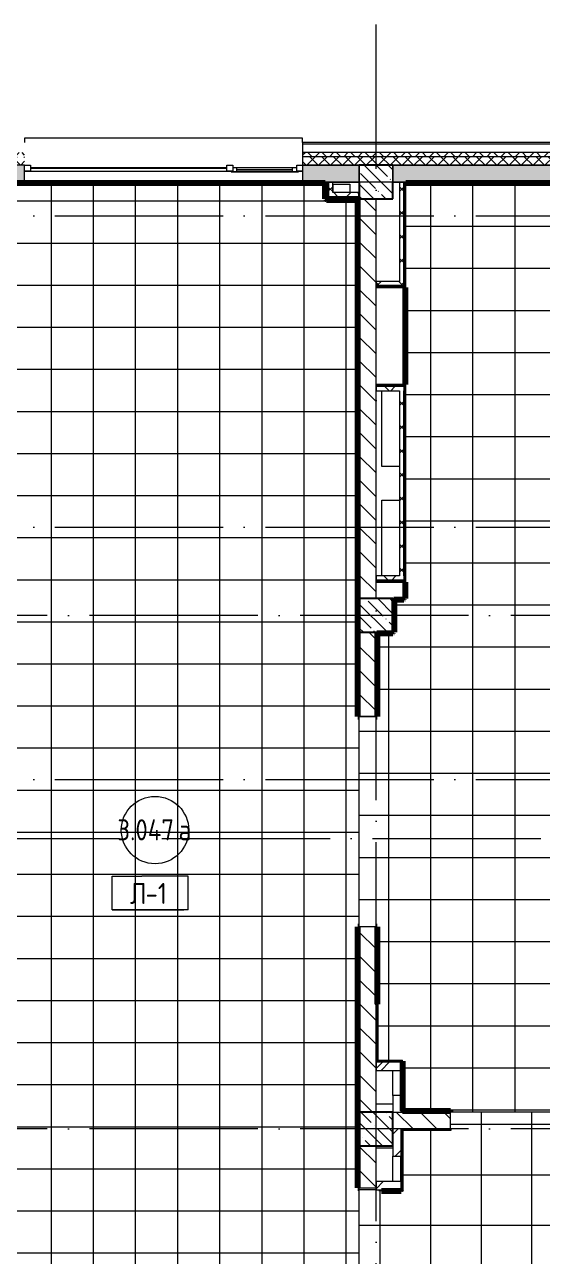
# Model space of a CAD drawing. Header units: millimetres. Extents: x 97 to 215964, y -4577 to 60645.
# Drawn here: x 199877 to 206022, y 46010 to 60645 of the extents above; entities that cross this region are included whole.
import ezdxf

# ---------------------------------------------------------------- set-up
doc = ezdxf.new("R2010")
doc.units = ezdxf.units.MM
doc.linetypes.add('ADSK_Линия сетки', pattern=[2500, 2000, -250, 0, -250])
for name, color, linetype, lineweight in [('A-AREA-____-IDEN', 2, 'Continuous', 20), ('A-FLOR-____-IDEN', 11, 'Continuous', 20), ('A-FLOR-____-OTLN', 192, 'Continuous', 9), ('A-FLOR-____-PATT', 8, 'Continuous', 9), ('A-GENM-____-MCUT', 13, 'Continuous', 9), ('A-GENM-____-OTLN', 13, 'Continuous', 9), ('A-GLAZ-____-MCUT', 151, 'Continuous', 9), ('A-GLAZ-____-OTLN', 151, 'Continuous', 9), ('A-WALL-____-MCUT', 113, 'Continuous', 9), ('A-WALL-____-PATT', 111, 'Continuous', 9), ('A-WALL-FNSH-MCUT', 113, 'Continuous', 9), ('I-WALL-____-OTLN', 2, 'Continuous', 9), ('S-COLS-____-MCUT', 52, 'Continuous', 9), ('S-COLS-____-OTLN', 52, 'Continuous', 9), ('S-GRID-____-OTLN', 1, 'Continuous', 9)]:
    doc.layers.add(name, color=color, linetype=linetype, lineweight=lineweight)
doc.styles.add('GOST Common', font='GOST_Common.ttf', dxfattribs={"width": 0.9, "height": 250})
pattern_1 = [(135, (0, 0), (-141.42136, -141.42136), [])]
pattern_2 = [(45, (0, 0), (-141.42136, 141.42136), []), (135, (0, 0), (-141.42136, -141.42136), [])]
pattern_3 = [(45, (0, 0), (-224.5064, 224.5064), []), (45, (79.38, 0), (0, 449.0128), []), (45, (-79.38, 0), (0, 449.0128), [])]

# ---------------------------------------------------------------- blocks, each defined once
blk = doc.blocks.new('BSC_Колонна _Прямоугольная - 400x400-V80-О_АИ_ПП_8_400_Целиком')
at = {"layer": 'S-COLS-____-OTLN', "lineweight": 5}
h = blk.add_hatch(dxfattribs=at)
h.set_pattern_fill('FP_90', color=256, style=0, pattern_type=2)
h.set_pattern_definition([(135, (-145249.98, -53625), (-142.56192, -142.56192), []), (135, (-145107.42, -53625), (-142.56192, -142.56192), [252.016, -50.403, 3.353, -47.05])])
h.paths.add_polyline_path([(-200, -200), (200, -200), (200, 200), (-200, 200)])
at = {"layer": 'S-COLS-____-MCUT', "color": 130, "lineweight": 25}
for p, q in [((200, 200), (-200, 200)), ((-200, 200), (-200, -200)), ((200, -200), (200, 200)), ((-200, -200), (200, -200))]:
    blk.add_line(p, q, dxfattribs=at)
blk = doc.blocks.new('BSC_Колонна _Прямоугольная - 400x400-V82-О_АИ_ПП_8_400_Целиком')
at = {"layer": 'S-COLS-____-OTLN', "lineweight": 5}
h = blk.add_hatch(dxfattribs=at)
h.set_pattern_fill('FP_92', color=256, style=0, pattern_type=2)
h.set_pattern_definition([(135, (-145249.98, -47525), (-142.56192, -142.56192), []), (135, (-145107.42, -47525), (-142.56192, -142.56192), [252.016, -50.403, 3.353, -47.05])])
h.paths.add_polyline_path([(-200, -200), (200, -200), (200, 200), (-200, 200)])
at = {"layer": 'S-COLS-____-MCUT', "color": 130, "lineweight": 25}
for p, q in [((200, 200), (-200, 200)), ((-200, 200), (-200, -200)), ((200, -200), (200, 200)), ((-200, -200), (200, -200))]:
    blk.add_line(p, q, dxfattribs=at)
blk = doc.blocks.new('Окно_СКБ_2Ст1 - Окно_СКБ_2Ст 3300_ОК2-29018964-О_АИ_ПП_8_400_Целиком')
at = {"layer": 'A-GLAZ-____-MCUT', "color": 90}
for p, q in [((-1650, -195), (-1650, -125)), ((-1650, -125), (-1580, -125)), ((-1580, -125), (-1580, -195)), ((750, -195), (750, -125)), ((750, -125), (820, -125)), ((820, -125), (820, -195)), ((1580, -195), (1580, -125)), ((1580, -125), (1650, -125)), ((1650, -125), (1650, -195)), ((-1580, -195), (-1650, -195)), ((820, -195), (750, -195)), ((820, -195), (800, -195)), ((800, -195), (800, -205)), ((800, -205), (1600, -205)), ((1600, -205), (800, -205)), ((1580, -155), (820, -155)), ((820, -155), (820, -195)), ((870, -205), (870, -155)), ((1530, -205), (1530, -155)), ((1580, -195), (1580, -155)), ((1650, -195), (1580, -195)), ((1600, -195), (1580, -195)), ((1600, -205), (1600, -195))]:
    blk.add_line(p, q, dxfattribs=at)
at = {"layer": 'A-GLAZ-____-MCUT', "color": 10, "lineweight": 5}
for p, q in [((750, -155), (-1580, -155)), ((750, -165), (-1580, -165)), ((870, -175), (1530, -175)), ((1530, -185), (870, -185))]:
    blk.add_line(p, q, dxfattribs=at)
at = {"layer": 'A-GLAZ-____-OTLN', "color": 10, "lineweight": 5}
for p, q in [((-1650, -195), (800, -195)), ((1600, -195), (1650, -195))]:
    blk.add_line(p, q, dxfattribs=at)
blk = doc.blocks.new('WNW_Отлив1 - Отлив_металлический 2-28598290-О_АИ_ПП_8_400_Целиком')
at = {"layer": 'A-GLAZ-____-OTLN', "color": 10, "lineweight": 5}
for p, q in [((1650, 320), (-1650, 320)), ((-1650, 320), (-1650, 270)), ((1650, 270), (1650, 320))]:
    blk.add_line(p, q, dxfattribs=at)
blk = doc.blocks.new('ASML_АР_Отделка Люка - ВО Отделка люков_Грунтовка 0_Шпатлевка 0_Окраска 0_0-42467640-О_АИ_ПП_8_400_Целиком')
at = {"layer": 'A-GENM-____-MCUT', "color": 130, "lineweight": 25}
for p, q in [((150, 3), (-150, 3)), ((-150, 3), (-150, 0)), ((150, 0), (150, 3)), ((-150, 0), (150, 0))]:
    blk.add_line(p, q, dxfattribs=at)
blk = doc.blocks.new('0083_СОШ675_АР_R22_rvt-1-О_АИ_ПП_8_400_Целиком')
at = {"layer": 'A-WALL-____-PATT', "lineweight": 5}
h = blk.add_hatch(dxfattribs=at)
h.set_pattern_fill('FP_9', color=10, style=0, pattern_type=2)
h.set_pattern_definition([(135, (0, 0), (-84.85281, -84.85281), []), (225, (0, 0), (84.85281, -84.85281), [])])
h.paths.add_polyline_path([(153050, 59075), (153100, 59075), (153100, 59125), (144379, 59125), (144379, 59075), (152924, 59075)])
h.paths.add_polyline_path([(141079, 59075), (141079, 59125), (136400, 59125), (136400, 59075), (140347, 59075)])
h = blk.add_hatch(dxfattribs=at)
h.set_pattern_fill('FP_16', color=10, style=0, pattern_type=2)
h.set_pattern_definition([(45, (0, 0), (-70.71068, 70.71068), []), (135, (0, 0), (-70.71068, -70.71068), [])])
h.paths.add_polyline_path([(153050, 58975), (153050, 59075), (144379, 59075), (144379, 58975), (152950, 58975)])
h.paths.add_polyline_path([(140450, 58975), (141079, 58975), (141079, 59075), (136500, 59075), (136500, 58975), (140347, 58975)])
h = blk.add_hatch(dxfattribs=at)
h.set_pattern_fill('FP_69', color=10, style=0, pattern_type=2)
h.set_pattern_definition([(50, (0, 0), (364.36793, -31.8783), [38.1, -419.1]), (355, (0, 0), (-70.48585, 382.1133), [30.48, -335.28]), (100.451, (30.36, -2.66), (293.885, 350.2334), [32.38, -356.18]), (46.184, (0, 101.6), (542.1585, -84.0858), [57.15, -628.65]), (96.636, (45.2, 94.6), (474.8049, 494.8554), [48.57, -534.27]), (351.184, (0, 101.6), (474.8102, 494.85), [45.72, -502.92]), (21, (50.8, 76.2), (303.22847, -204.53046), [38.1, -419.1]), (326, (50.8, 76.2), (123.6039, 368.37604), [30.48, -335.28]), (71.451, (76.07, 59.16), (426.8341, 163.8427), [32.38, -356.18]), (37.5, (0, 0), (6.17665, 169.11015), [16.764, -314.452, 16.764, -323.596, -336.55]), (37.5, (0, 0), (6.17665, 169.11015), [-671.576, 16.764, -319.786]), (7.5, (0, 0), (133.63888, 200.3615), [16.764, -177.292, 16.764, -306.832, -128.27]), (7.5, (0, 0), (133.63888, 200.3615), [-517.652, 16.764, -111.506]), (327.5, (-113.28, 0), (271.18182, -11.45836), [16.764, -110.236, 16.764, -379.476, -525.78]), (327.5, (-113.28, 0), (271.18182, -11.45836), [-523.24, 16.764, -509.016]), (317.5, (-164.08, 0), (296.2585, 50.85285), [16.764, -148.336, 16.764, -246.38, -373.38]), (317.5, (-164.08, 0), (296.2585, 50.85285), [-428.244, 16.764, -356.616])])
h.paths.add_polyline_path([(152550, 58775), (152550, 58975), (145450, 58975), (145450, 58775), (150409, 58775)])
h.paths.add_polyline_path([(145050, 58775), (145050, 58975), (144379, 58975), (144379, 58775)])
h.paths.add_polyline_path([(140450, 58775), (141079, 58775), (141079, 58975), (140450, 58975)])
h = blk.add_hatch(dxfattribs=at)
h.set_pattern_fill('FP_17', color=252, style=0, pattern_type=2)
h.set_pattern_definition(pattern_2)
h.paths.add_polyline_path([(144737, 58600), (144737, 58775), (144687, 58775), (144687, 58600)])
h = blk.add_hatch(dxfattribs=at)
h.set_pattern_fill('FP_17', color=252, style=0, pattern_type=2)
h.set_pattern_definition(pattern_2)
h.paths.add_polyline_path([(145580, 57545), (145580, 58775), (145530, 58775), (145530, 57545)])
h = blk.add_hatch(dxfattribs=at)
h.set_pattern_fill('FP_17', color=252, style=0, pattern_type=2)
h.set_pattern_definition(pattern_2)
h.paths.add_polyline_path([(144737, 58600), (145047, 58600), (145047, 58650), (144737, 58650)])
h = blk.add_hatch(dxfattribs=at)
h.set_pattern_fill('FP_10', color=10, style=0, pattern_type=2)
h.set_pattern_definition(pattern_1)
h.paths.add_polyline_path([(145050, 53825), (145250, 53825), (145250, 58575), (145050, 58575), (145050, 54839)])
h = blk.add_hatch(dxfattribs=at)
h.set_pattern_fill('FP_17', color=252, style=0, pattern_type=2)
h.set_pattern_definition(pattern_2)
h.paths.add_polyline_path([(145250, 57545), (145530, 57545), (145530, 57595), (145250, 57595)])
h = blk.add_hatch(dxfattribs=at)
h.set_pattern_fill('FP_17', color=252, style=0, pattern_type=2)
h.set_pattern_definition(pattern_2)
h.paths.add_polyline_path([(145530, 56295), (145580, 56295), (145580, 56345), (145250, 56345), (145250, 56295), (145378, 56295)])
h = blk.add_hatch(dxfattribs=at)
h.set_pattern_fill('FP_17', color=252, style=0, pattern_type=2)
h.set_pattern_definition(pattern_2)
h.paths.add_polyline_path([(145580, 54095), (145580, 56295), (145530, 56295), (145530, 54095)])
h = blk.add_hatch(dxfattribs=at)
h.set_pattern_fill('FP_17', color=252, style=0, pattern_type=2)
h.set_pattern_definition(pattern_2)
h.paths.add_polyline_path([(145250, 54045), (145580, 54045), (145580, 54095), (145250, 54095)])
h = blk.add_hatch(dxfattribs=at)
h.set_pattern_fill('FP_10', color=10, style=0, pattern_type=2)
h.set_pattern_definition(pattern_1)
h.paths.add_polyline_path([(145250, 45400), (145250, 45575), (145050, 45575), (145050, 45400)])
h.paths.add_polyline_path([(145250, 46825), (145250, 47325), (145050, 47325), (145050, 46825)])
h.paths.add_polyline_path([(145050, 47725), (145250, 47725), (145250, 49000), (145245, 49000), (145245, 49010), (145250, 49010), (145250, 49925), (145050, 49925), (145050, 48976)])
h.paths.add_polyline_path([(145050, 52425), (145250, 52425), (145250, 53425), (145050, 53425), (145050, 52885)])
h = blk.add_hatch(dxfattribs=at)
h.set_pattern_fill('FP_11', color=10, style=0, pattern_type=2)
h.set_pattern_definition(pattern_3)
h.paths.add_polyline_path([(145550, 48220), (145550, 48315), (145545, 48315), (145545, 48320), (145250, 48320), (145250, 48220), (145547, 48220)])
h = blk.add_hatch(dxfattribs=at)
h.set_pattern_fill('FP_11', color=10, style=0, pattern_type=2)
h.set_pattern_definition(pattern_3)
h.paths.add_polyline_path([(145547, 47725), (145550, 47725), (145550, 47920), (145450, 47920), (145450, 47725)])
h = blk.add_hatch(dxfattribs=at)
h.set_pattern_fill('FP_10', color=10, style=0, pattern_type=2)
h.set_pattern_definition(pattern_1)
h.paths.add_polyline_path([(152550, 47525), (152550, 47725), (147385, 47725), (147385, 47525), (152296, 47525)])
h.paths.add_polyline_path([(145550, 47525), (146135, 47525), (146135, 47725), (145450, 47725), (145450, 47525)])
h = blk.add_hatch(dxfattribs=at)
h.set_pattern_fill('FP_11', color=10, style=0, pattern_type=2)
h.set_pattern_definition(pattern_3)
h.paths.add_polyline_path([(145550, 47200), (145550, 47525), (145450, 47525), (145450, 47200), (145547, 47200)])
h = blk.add_hatch(dxfattribs=at)
h.set_pattern_fill('FP_11', color=10, style=0, pattern_type=2)
h.set_pattern_definition(pattern_3)
h.paths.add_polyline_path([(145378, 46800), (145550, 46800), (145550, 46900), (145250, 46900), (145250, 46800)])
at = {"layer": 'S-COLS-____-OTLN', "lineweight": 5}
h = blk.add_hatch(dxfattribs=at)
h.set_pattern_fill('FP_8', color=256, style=0, pattern_type=2)
h.set_pattern_definition([(135, (0, 0), (-142.5612, -142.5612), []), (135, (142.56, 0), (-142.5612, -142.5612), [252.016, -50.403, 3.353, -47.05])])
h.paths.add_polyline_path([(145050, 58575), (145450, 58575), (145450, 58975), (145050, 58975), (145050, 58747)])
at = {"layer": 'A-FLOR-____-OTLN', "color": 90}
for p, q in [((144740, 58650), (144740, 58750)), ((144740, 58750), (144940, 58750)), ((144940, 58750), (144940, 58650)), ((145320, 55395), (145320, 56295)), ((145530, 55395), (145320, 55395)), ((145320, 54095), (145320, 54995)), ((145320, 54995), (145530, 54995)), ((145250, 47820), (145250, 48220)), ((145450, 47820), (145250, 47820)), ((145250, 46900), (145250, 47300)), ((145250, 47300), (145450, 47300))]:
    blk.add_line(p, q, dxfattribs=at)
at = {"layer": 'A-WALL-____-MCUT', "color": 90}
for p, q in [((144379, 59225), (144379, 59125)), ((144379, 59075), (144379, 58975)), ((145050, 58975), (145450, 58975))]:
    blk.add_line(p, q, dxfattribs=at)
at = {"layer": 'A-WALL-____-MCUT', "color": 10, "lineweight": 5}
for p, q in [((153200, 59225), (144379, 59225)), ((145050, 58775), (145050, 58975)), ((145450, 58975), (145450, 58775)), ((144675, 58775), (144675, 58588)), ((145593, 57532), (145593, 58775)), ((144687, 58588), (144675, 58588)), ((144737, 58588), (144687, 58588)), ((145047, 58588), (144737, 58588)), ((145530, 57532), (145250, 57532)), ((145580, 57532), (145530, 57532)), ((145593, 57532), (145580, 57532)), ((145593, 56358), (145250, 56358)), ((145593, 56358), (145593, 56345)), ((145593, 56345), (145593, 56295)), ((145593, 54095), (145593, 56295)), ((145593, 54033), (145250, 54033)), ((145593, 54095), (145593, 54045)), ((145593, 54045), (145593, 54033)), ((145450, 47725), (145550, 47725)), ((145550, 47525), (145450, 47525))]:
    blk.add_line(p, q, dxfattribs=at)
at = {"layer": 'A-WALL-____-MCUT', "color": 50, "lineweight": 13}
for p, q in [((144379, 59125), (144379, 59075)), ((153100, 59125), (144379, 59125)), ((153050, 59075), (144379, 59075)), ((141079, 58975), (140450, 58975)), ((141079, 58775), (141079, 58975)), ((144379, 58975), (145050, 58975)), ((144379, 58975), (144379, 58775)), ((145050, 58975), (144379, 58975)), ((145450, 58975), (152550, 58975)), ((152550, 58975), (145450, 58975)), ((144379, 58775), (145050, 58775)), ((144737, 58775), (144687, 58775)), ((144687, 58775), (144687, 58600)), ((144737, 58650), (144737, 58775)), ((145450, 58775), (152550, 58775)), ((145530, 58775), (145530, 57595)), ((145580, 58775), (145530, 58775)), ((145580, 57545), (145580, 58775)), ((144737, 58600), (144687, 58600)), ((145047, 58650), (144737, 58650)), ((145047, 58600), (144737, 58600)), ((145047, 58600), (145047, 58650)), ((145050, 58575), (145050, 53825)), ((145250, 58575), (145050, 58575)), ((145250, 53825), (145250, 58575)), ((145530, 57595), (145250, 57595)), ((145250, 57595), (145250, 57545)), ((145530, 57545), (145250, 57545)), ((145580, 57545), (145530, 57545)), ((145250, 56345), (145250, 56295)), ((145580, 56345), (145250, 56345)), ((145580, 56345), (145580, 56295)), ((145250, 56295), (145530, 56295)), ((145530, 56295), (145530, 54095)), ((145580, 54095), (145580, 56295)), ((145530, 54095), (145250, 54095)), ((145250, 54095), (145250, 54045)), ((145580, 54045), (145250, 54045)), ((145580, 54095), (145580, 54045)), ((145050, 53425), (145050, 52425)), ((145250, 52425), (145250, 53425)), ((145050, 52425), (145250, 52425)), ((145250, 49925), (145050, 49925)), ((145050, 49925), (145050, 47725)), ((145250, 49010), (145250, 49925)), ((145250, 47725), (145250, 49000)), ((145545, 48320), (145250, 48320)), ((145250, 48320), (145250, 48220)), ((145550, 48220), (145550, 48315)), ((145250, 48220), (145547, 48220)), ((145450, 47920), (145450, 47725)), ((145547, 47920), (145450, 47920)), ((145550, 47725), (145550, 47920)), ((146135, 47725), (145550, 47725)), ((146135, 47525), (146135, 47725)), ((145550, 47525), (146135, 47525)), ((145550, 47200), (145550, 47525)), ((145050, 47325), (145050, 46825)), ((145250, 46825), (145250, 47325)), ((145450, 47325), (145450, 47200)), ((145450, 47200), (145547, 47200)), ((145547, 46900), (145250, 46900)), ((145250, 46900), (145250, 46800)), ((145550, 46800), (145550, 46900)), ((145050, 46825), (145250, 46825)), ((145250, 46800), (145550, 46800))]:
    blk.add_line(p, q, dxfattribs=at)
at = {"layer": 'A-WALL-FNSH-MCUT', "color": 90}
for p, q in [((153220, 59245), (144379, 59245)), ((144379, 59245), (144379, 59225)), ((144675, 58775), (144662, 58775)), ((144662, 58775), (144662, 58575)), ((144687, 58775), (144675, 58775)), ((145593, 58775), (145580, 58775)), ((145605, 58775), (145593, 58775)), ((145605, 57520), (145605, 58775)), ((144662, 58575), (144675, 58575)), ((144675, 58575), (144687, 58575)), ((144687, 58575), (144737, 58575)), ((144737, 58575), (145047, 58575)), ((145047, 58588), (145047, 58600)), ((145047, 58575), (145047, 58588)), ((145250, 57545), (145250, 57532)), ((145250, 57532), (145250, 57520)), ((145250, 57520), (145530, 57520)), ((145530, 57520), (145580, 57520)), ((145580, 57520), (145593, 57520)), ((145593, 57520), (145605, 57520)), ((145605, 56370), (145250, 56370)), ((145250, 56370), (145250, 56358)), ((145250, 56358), (145250, 56345)), ((145605, 56358), (145605, 56370)), ((145605, 56345), (145605, 56358)), ((145605, 56295), (145605, 56345)), ((145605, 54095), (145605, 56295)), ((145250, 54045), (145250, 54033)), ((145250, 54033), (145250, 54020)), ((145250, 54020), (145605, 54020)), ((145605, 54045), (145605, 54095)), ((145605, 54033), (145605, 54045)), ((145605, 54020), (145605, 54033))]:
    blk.add_line(p, q, dxfattribs=at)
at = {"layer": 'I-WALL-____-OTLN', "color": 90}
for p, q in [((144379, 58775), (141079, 58775)), ((145450, 47920), (145450, 48220)), ((145450, 46900), (145450, 47200))]:
    blk.add_line(p, q, dxfattribs=at)
at = {"layer": 'S-COLS-____-MCUT', "color": 130, "lineweight": 25}
for p, q in [((145450, 58975), (145050, 58975)), ((145050, 58775), (145050, 58575)), ((145450, 58575), (145450, 58775)), ((145050, 58575), (145450, 58575))]:
    blk.add_line(p, q, dxfattribs=at)
at = {"layer": 'S-COLS-____-OTLN', "color": 90}
for p, q in [((145050, 58975), (145050, 58775)), ((145450, 58775), (145450, 58975))]:
    blk.add_line(p, q, dxfattribs=at)
at = {"layer": 'A-GENM-____-OTLN', "color": 90, "lineweight": 9, "rotation": 270}
for p in [(145547, 48070), (145547, 47050)]:
    blk.add_blockref('ASML_АР_Отделка Люка - ВО Отделка люков_Грунтовка 0_Шпатлевка 0_Окраска 0_0-42467640-О_АИ_ПП_8_400_Целиком', p, dxfattribs=at)
at = {"layer": 'A-GLAZ-____-OTLN', "color": 90, "lineweight": 9}
for name, p in [('WNW_Отлив1 - Отлив_металлический 2-28598290-О_АИ_ПП_8_400_Целиком', (142729, 58975)), ('Окно_СКБ_2Ст1 - Окно_СКБ_2Ст 3300_ОК2-29018964-О_АИ_ПП_8_400_Целиком', (142729, 59100))]:
    blk.add_blockref(name, p, dxfattribs=at)
at = {"layer": 'S-COLS-____-OTLN', "color": 90, "lineweight": 9}
for name, p in [('BSC_Колонна _Прямоугольная - 400x400-V80-О_АИ_ПП_8_400_Целиком', (145250, 53625)), ('BSC_Колонна _Прямоугольная - 400x400-V82-О_АИ_ПП_8_400_Целиком', (145250, 47525))]:
    blk.add_blockref(name, p, dxfattribs=at)
blk = doc.blocks.new('BSC_Колонна _Прямоугольная - ПР-1_Профиль торцевой для плитки-3497357-О_АИ_ПП_8_400_Целиком')
at = {"layer": 'S-COLS-____-MCUT'}
for p, q in [((5, 5), (-5, 5)), ((-5, 5), (-5, -5)), ((5, -5), (5, 5)), ((-5, -5), (5, -5))]:
    blk.add_line(p, q, dxfattribs=at)
blk = doc.blocks.new('BSC_Колонна _Прямоугольная - ПР-1_Профиль торцевой для плитки-V147-О_АИ_ПП_8_400_Целиком')
at = {"layer": 'S-COLS-____-MCUT'}
for p, q in [((5, 5), (-5, 5)), ((-5, 5), (-5, 0)), ((5, -5), (5, 5)), ((0, -5), (5, -5))]:
    blk.add_line(p, q, dxfattribs=at)
blk = doc.blocks.new('BSC_Колонна _Прямоугольная - ПР-1_Профиль торцевой для плитки-V148-О_АИ_ПП_8_400_Целиком')
at = {"layer": 'S-COLS-____-MCUT'}
for p, q in [((0, 5), (-5, 5)), ((-5, 5), (-5, -5)), ((-5, -5), (5, -5)), ((5, -5), (5, 0))]:
    blk.add_line(p, q, dxfattribs=at)
blk = doc.blocks.new('ADSK_Марка_Перекрытие - Типоразмер_ADSK_Марка-158127-О_АИ_ПП_8_400_Целиком')
at = {"layer": 'A-FLOR-____-IDEN'}
for p, q in [((-4.5, 4), (-1, 4)), ((-4.5, 0), (-4.5, 4)), ((4.5, 4), (-1, 4)), ((4.5, 0), (4.5, 4)), ((4.5, 0), (-4.5, 0)), ((-4.5, 0), (4, 0))]:
    blk.add_line(p, q, dxfattribs=at)
blk = doc.blocks.new('ADSK_Марка_Помещение_ОдноЗначение - Номер-159740-О_АИ_ПП_8_400_Целиком')
at = {"layer": 'A-AREA-____-IDEN'}
blk.add_circle((0, 0), 4, dxfattribs=at)

msp = doc.modelspace()

# ---------------------------------------------------------------- hatches: boundary and pattern name
at = {"layer": 'A-FLOR-____-PATT'}
h = msp.add_hatch(dxfattribs=at)
h.set_pattern_fill('FP_202', color=256, style=0, pattern_type=2)
h.set_pattern_definition([(0, (199694, 52050), (0, 500), []), (90, (199694, 52050), (-500, 3e-14), [])])
h.paths.add_polyline_path([(203847.865903, 45324.968424), (203847.887824, 45325.081954), (203847.865903, 46824.999), (203832.865903, 46824.999), (203832.865903, 49925.060253), (203847.865903, 49925.060253), (203847.865903, 52425.060253), (203832.865903, 52425.060253), (203832.865903, 58560.000586), (203460.330306, 58560.000586), (203460.330306, 58565.000586), (203450.330306, 58565.000586), (203450.330306, 58575.000586), (203445.330306, 58575.918638), (203445.330306, 58760.000586), (199667.659852, 58760.000586), (199667.659852, 58575.000586), (199662.659852, 58575.000586), (199662.432467, 58565.000586), (199652.659852, 58565.000586), (199651.935994, 58560.000586), (199262.887824, 58560.000586), (199262.887824, 51885.000586), (199046.843981, 51885.000586), (199047.887824, 50245.000586), (199262.887824, 50245.000586), (199262.887824, 48485.500586), (199257.887824, 48484.769667), (199257.887238, 48475.501172), (199247.887824, 48475.501172), (199247.887824, 48470.501172), (197777.887824, 48470.501172), (197777.887824, 48485.500586), (197107.887824, 48485.500586), (197107.887824, 48470.501172), (196597.887824, 48470.501172), (196597.887824, 48485.500586), (195927.887824, 48485.500586), (195927.887824, 48470.501172), (195707.865903, 48470.501172), (195707.865903, 48092.5), (195702.865903, 48092.5), (195702.865903, 48082.5), (195692.865903, 48082.5), (195691.787201, 48077.5), (195512.887824, 48077.5), (195512.887824, 48054.999414), (195497.865903, 48054.939128), (195497.887824, 45854.999414), (195512.887824, 45854.999414), (195512.887824, 45344.96901), (195497.887824, 45344.96901), (195498.922724, 45339.96901), (199247.887824, 45339.96901), (199247.887824, 45334.96901), (199257.887824, 45334.96901), (199257.887824, 45324.96901), (203832.865903, 45324.96901), (203832.865903, 45574.999), (203847.865903, 45574.999), (203847.865903, 45325.097016)])
h.paths.add_polyline_path([(195497.887824, 48087.5), (195507.887824, 48087.5), (195507.887824, 48092.5), (195497.887824, 48092.5)])
h.paths.add_polyline_path([(195692.865903, 48475.501172), (195697.865903, 48475.501172), (195697.735362, 48485.500586), (195692.865903, 48485.500586)])
h.paths.add_polyline_path([(203847.865903, 53825), (203847.887824, 53825), (203847.865903, 58575), (203837.865903, 58575), (203837.865903, 58573.500586), (203847.865903, 58573.500586), (203847.865903, 54199.905224)])
h = msp.add_hatch(dxfattribs=at)
h.set_pattern_fill('FP_195', color=256, style=0, pattern_type=2)
h.set_pattern_definition([(0, (207697.96, 53250), (0, 500), []), (90, (207697.96, 53250), (-500, 3e-14), [])])
h.paths.add_polyline_path([(204932.818963, 47725), (206182.785269, 47725), (206182.785269, 47740.000586), (211532.887824, 47740.000586), (211532.887824, 49310.316132), (211347.865903, 49310.316132), (211347.844118, 49315.316132), (211337.865903, 49315.316132), (211337.865903, 49325.316132), (211332.865903, 49325.316132), (211332.865903, 49675.316132), (211337.865903, 49675.656829), (211337.865903, 49685.316132), (211347.865903, 49685.316132), (211347.865903, 49690.316132), (211532.887824, 49690.316132), (211532.887824, 53410.000586), (211340.865903, 53410.000586), (211340.865903, 53415.000586), (211330.865903, 53415.000586), (211330.865903, 53425), (211325.865903, 53425), (211325.865903, 54201.11992), (211330.865903, 54201.11992), (211330.865903, 54211.11992), (211340.865903, 54211.11992), (211340.865903, 54216.11992), (211532.887824, 54216.11992), (211532.887824, 58560.000586), (211347.865903, 58560.000586), (211347.865903, 58565.000586), (211337.865903, 58565.000586), (211337.865903, 58575.000586), (211332.865903, 58575.430415), (211332.865903, 58760.000586), (204402.887824, 58760.000586), (204402.887824, 57520), (204392.865903, 57520), (204392.865903, 56370), (204402.887824, 56370), (204402.887824, 54020), (204392.865903, 54020), (204392.865903, 53825.000586), (204387.865903, 53824.424856), (204387.865903, 53815.000586), (204377.865903, 53815.000586), (204377.865903, 53810.000586), (204262.865903, 53810.000586), (204262.865903, 53425), (204257.865903, 53425), (204257.865903, 53415.000586), (204247.865903, 53415.000586), (204247.865903, 53410.000586), (204062.887824, 53410.000586), (204062.887824, 52425.060253), (203848.053069, 52424.998706), (203848.053069, 49925.060253), (204062.887824, 49924.484907), (204062.887824, 49005), (204067.887824, 49005), (204067.887824, 48340), (204362.887824, 48340), (204362.887824, 47740.000586), (204932.785269, 47740.000586), (204932.807536, 47725)])
h.paths.add_polyline_path([(211347.85569, 53425.000586), (211347.865903, 53425.000586), (211347.865903, 53825), (211340.865903, 53825), (211340.865903, 53425.000586)])
h.paths.add_polyline_path([(204377.843981, 53825.000586), (204377.865903, 53825.001183), (204377.843981, 54020)])
h = msp.add_hatch(dxfattribs=at)
h.set_pattern_fill('FP_196', color=256, style=0, pattern_type=2)
h.set_pattern_definition([(90, (207697.96, 46380), (-600, 4e-14), []), (180, (207697.96, 46380), (-7e-14, -600), [])])
h.paths.add_polyline_path([(211347.843981, 45035), (211347.843981, 45035.474504), (211337.865903, 45035)])
h.paths.add_polyline_path([(204472.865903, 45049.999414), (206092.887824, 45049.999414), (206092.887824, 45454.999414), (206097.887824, 45455), (206097.887824, 45465), (206107.887824, 45465), (206108.430379, 45469.999414), (210672.887824, 45470.474504), (210672.887824, 45050.474504), (211332.865903, 45050.474504), (211332.865903, 45440.999414), (211337.865903, 45441.201312), (211337.865903, 45450.999414), (211347.865903, 45450.999414), (211347.865903, 45455.999414), (211532.887824, 45455.999414), (211532.887824, 47310), (211347.865903, 47310), (211347.843981, 47315), (211337.865903, 47315), (211337.865903, 47325), (211332.865903, 47325.579975), (211332.865903, 47510), (206182.785269, 47510), (206182.763347, 47725), (204932.785269, 47725), (204932.785269, 47520), (204937.785269, 47520), (204937.785269, 47510), (204932.785269, 47510), (204932.785269, 47505), (204367.887824, 47505), (204367.887824, 46790), (204362.887824, 46790), (204362.887824, 46785), (204352.887824, 46785), (204352.887824, 46790), (204347.887824, 46790), (204347.887824, 46785), (204112.887824, 46785), (204112.887824, 46800), (203848.053069, 46800), (203848.053069, 45574.999), (204062.887824, 45574.999), (204062.887824, 45415), (204457.887824, 45415), (204457.887824, 45410), (204467.887824, 45410), (204467.887824, 45400), (204472.865903, 45399.431212), (204472.865903, 45068.302741)])
at = {"layer": 'A-WALL-____-PATT'}
h = msp.add_hatch(color=7, dxfattribs=at)
h.paths.add_polyline_path([(203450.330306, 58765.000586), (203460.330306, 58765.000586), (203460.330306, 58775.000586), (203176.887238, 58775.000586), (203176.887238, 58765.000586)])
h.paths.add_polyline_path([(199876.887238, 58765.000586), (199876.887238, 58775.000586), (199652.659852, 58775.000586), (199652.659852, 58765.000586), (199662.659852, 58765.000586)])
for points in [[(203460.330306, 58575.000586), (203460.330306, 58765.000586), (203450.330306, 58765.000586), (203450.330306, 58575.000586)], [(204377.865903, 53815.000586), (204387.865903, 53815.000586), (204387.865903, 58775.000586), (204377.865903, 58775.000586), (204377.865903, 53825.000586)], [(211337.865903, 58765.000586), (211337.865903, 58775.000586), (204387.865903, 58775.000586), (204387.865903, 58765.000586), (209206.839678, 58765.000586)], [(203546.929379, 58565.000586), (203837.865903, 58565.000586), (203837.865903, 58575.000586), (203450.330306, 58575.000586), (203450.330306, 58565.000586)], [(204257.865903, 53815.000586), (204377.865903, 53815.000586), (204377.865903, 53825.000586), (204247.865903, 53825), (204247.865903, 53815.000586)], [(204257.865903, 53425.000586), (204257.865903, 53815.000586), (204247.865903, 53815.000586), (204247.865903, 53425.000586)], [(204057.887824, 53415.000586), (204257.865903, 53415.000586), (204257.865903, 53425.000586), (204057.887824, 53425)], [(204057.887824, 48320), (204342.887824, 48320), (204342.887824, 48325), (204347.887824, 48325), (204347.887824, 48330), (204057.887824, 48330)], [(204357.887824, 47735.000586), (204357.887824, 48330), (204347.887824, 48330), (204347.887824, 48325), (204352.887824, 48325), (204352.887824, 48315), (204347.887824, 48315), (204347.887824, 47735.000586)], [(204347.887824, 46790), (204352.887824, 46790), (204352.887824, 46795), (204357.887824, 46795), (204357.887824, 47515), (204347.887824, 47515), (204347.887824, 46800)], [(204112.887824, 46790), (204347.887824, 46790), (204347.887824, 46800), (204112.887824, 46800)]]:
    msp.add_hatch(color=7, dxfattribs=at).paths.add_polyline_path(points)
h = msp.add_hatch(color=7, dxfattribs=at)
h.paths.add_polyline_path([(203837.865903, 45324.96901), (203847.865903, 45324.96901), (203847.865903, 45574.999), (203837.865903, 45574.999)])
h.paths.add_polyline_path([(203847.865903, 46824.999), (203847.865903, 49925.060253), (203837.865903, 49925.060253), (203837.865903, 46824.999)])
h.paths.add_polyline_path([(203847.865903, 52425.060253), (203847.865903, 58573.500586), (203837.865903, 58573.500586), (203837.865903, 52425.060253)])
h = msp.add_hatch(color=7, dxfattribs=at)
h.paths.add_polyline_path([(204047.887824, 48320), (204057.887824, 48320), (204057.887824, 49925.060253), (204047.887824, 49925.060253), (204047.887824, 49010), (204052.888824, 49010), (204052.888824, 49000), (204047.887824, 49000), (204047.887824, 48330)])
h.paths.add_polyline_path([(204057.887824, 52425.060253), (204057.887824, 53425), (204047.88841, 53425), (204047.887824, 52425.060253)])
h = msp.add_hatch(color=7, dxfattribs=at)
h.paths.add_polyline_path([(204932.785269, 47725.000586), (204932.785269, 47735.000586), (204347.887824, 47735.000586), (204347.887824, 47725.000586), (204804.671054, 47725.000586)])
h.paths.add_polyline_path([(206691.319947, 47725.000586), (211537.887824, 47725.000586), (211537.887824, 47735.000586), (206182.785269, 47735.000586), (206182.785269, 47725.000586)])
h = msp.add_hatch(color=7, dxfattribs=at)
h.paths.add_polyline_path([(211337.865903, 47515), (211347.865903, 47515), (211347.865903, 47525), (206182.785269, 47525), (206182.785269, 47515), (211093.488571, 47515)])
h.paths.add_polyline_path([(204367.887824, 47515), (204927.785269, 47515), (204927.785269, 47520), (204932.785269, 47520), (204932.785269, 47525), (204347.887824, 47525), (204347.887824, 47515), (204357.887824, 47515)])

# ---------------------------------------------------------------- linework, layer by layer
at = {"layer": 'A-FLOR-____-OTLN'}
for p, q in [((203847.865903, 58575), (203845.365903, 58575)), ((203848.053069, 49925.060253), (203848.053069, 52425.060253)), ((204047.866903, 52424.998706), (203848.053069, 52424.998706)), ((206182.785269, 47725), (204932.785269, 47725)), ((203848.053069, 45574.854462), (203848.053069, 46824.999)), ((204047.887824, 46800), (203848.053069, 46800))]:
    msp.add_line(p, q, dxfattribs=at)
at = {"layer": 'A-WALL-____-MCUT', "color": 7}
for p, q in [((199876.887238, 58775.000586), (199652.659852, 58775.000586)), ((199662.659852, 58765.000586), (199876.887238, 58765.000586)), ((199876.887238, 58765.000586), (199876.887238, 58775.000586)), ((203460.330306, 58775.000586), (203176.887238, 58775.000586)), ((203176.887238, 58775.000586), (203176.887238, 58765.000586)), ((203176.887238, 58765.000586), (203450.330306, 58765.000586)), ((203450.330306, 58765.000586), (203450.330306, 58565.000586)), ((203460.330306, 58575.000586), (203460.330306, 58775.000586)), ((204377.865903, 58775.000586), (204377.865903, 53825.000586)), ((211347.865903, 58775.000586), (204377.865903, 58775.000586)), ((204387.865903, 53815.000586), (204387.865903, 58775.000586)), ((204387.865903, 58765.000586), (211337.865903, 58765.000586)), ((203450.330306, 58565.000586), (203837.865903, 58565.000586)), ((203837.865903, 58575.000586), (203460.330306, 58575.000586)), ((203837.865903, 58573.500586), (203837.865903, 58575.000586)), ((203847.865903, 58573.500586), (203837.865903, 58573.500586)), ((203837.865903, 58565.000586), (203837.865903, 52425.060253)), ((203847.865903, 53825), (203847.865903, 58573.500586)), ((204377.865903, 53825.000586), (204247.865903, 53825.000586)), ((204257.865903, 53815.000586), (204387.865903, 53815.000586)), ((204257.865903, 53415.000586), (204257.865903, 53815.000586)), ((203847.865903, 52425.060253), (203847.865903, 53425)), ((204047.887824, 53425), (204047.887824, 52425.060253)), ((204057.887824, 52425.060253), (204057.887824, 53415.000586)), ((204057.887824, 53415.000586), (204257.865903, 53415.000586)), ((203837.865903, 52425.060253), (203847.865903, 52425.060253)), ((204047.887824, 52425.060253), (204057.887824, 52425.060253)), ((203837.865903, 49925.060253), (203837.865903, 46824.999)), ((203847.865903, 49925.060253), (203837.865903, 49925.060253)), ((203847.865903, 47725), (203847.865903, 49925.060253)), ((204047.887824, 49925.060253), (204047.887824, 49010)), ((204057.887824, 49925.060253), (204047.887824, 49925.060253)), ((204057.887824, 49005), (204057.887824, 49925.060253)), ((204047.887824, 49000), (204047.887824, 48320)), ((204047.887824, 48320), (204342.887824, 48320)), ((204347.887824, 48315), (204347.887824, 48220)), ((204357.887824, 47735.000586), (204357.887824, 48330)), ((204347.887824, 47920), (204347.887824, 47725.000586)), ((204347.887824, 47725.000586), (204932.785269, 47725.000586)), ((204932.785269, 47735.000586), (204357.887824, 47735.000586)), ((204932.785269, 47725.000586), (204932.785269, 47735.000586)), ((204932.785269, 47525), (204347.887824, 47525)), ((204347.887824, 47525), (204347.887824, 47200)), ((204932.785269, 47520), (204932.785269, 47525)), ((203847.865903, 46824.999), (203847.865903, 47325)), ((204347.887824, 46900), (204347.887824, 46800)), ((203837.865903, 46824.999), (203847.865903, 46824.999)), ((204347.887824, 46800), (204112.887824, 46800)), ((204112.887824, 46800), (204112.887824, 46790)), ((204112.887824, 46790), (204352.887824, 46790))]:
    msp.add_line(p, q, dxfattribs=at)
at = {"layer": 'I-WALL-____-OTLN', "color": 5, "lineweight": 90}
for p, q in [((203445.330306, 58760.000586), (199667.659852, 58760.000586)), ((203445.330306, 58575.000586), (203445.330306, 58760.000586)), ((211337.865903, 58760.000586), (204402.736925, 58760.000586)), ((203445.330306, 58575.000586), (203450.330306, 58575.000586)), ((203460.330306, 58565.000586), (203460.330306, 58560.000586)), ((203832.865903, 58560.000586), (203460.330306, 58560.000586)), ((203832.865903, 52425.060253), (203832.865903, 58560.000586)), ((204392.865903, 57520), (204392.865903, 56370)), ((204392.865903, 54020), (204392.865903, 53825.000586)), ((204377.865903, 53810.000586), (204257.865903, 53810.000586)), ((204262.865903, 53815.000586), (204262.865903, 53425.000586)), ((204377.865903, 53810.000586), (204377.865903, 53815.000586)), ((204387.865903, 53825.000586), (204392.865903, 53825.000586)), ((204257.865903, 53425.000586), (204262.865903, 53425.000586)), ((204247.865903, 53410.000586), (204057.837316, 53410.000586)), ((204062.887824, 53415.000586), (204062.887824, 52425.060253)), ((204247.865903, 53410.000586), (204247.865903, 53415.000586)), ((203832.865903, 52425.060253), (203837.865903, 52425.060253)), ((204057.887824, 52425.060253), (204062.887824, 52425.060253)), ((203832.865903, 46824.999), (203832.865903, 49925.060253)), ((203837.865903, 49925.060253), (203832.865903, 49925.060253)), ((204062.887824, 49925.060253), (204057.887824, 49925.060253)), ((204062.887824, 49925.060253), (204062.887824, 49005)), ((204362.887824, 48330), (204362.887824, 47740.000586)), ((204362.887824, 47740.000586), (204932.785269, 47740.000586)), ((204932.785269, 47735.000586), (204932.785269, 47740.000586)), ((203832.865903, 46824.999), (203837.865903, 46824.999))]:
    msp.add_line(p, q, dxfattribs=at)
at = {"layer": 'I-WALL-____-OTLN'}
for p, q in [((199876.887238, 58775.000586), (203176.887238, 58775.000586)), ((203176.887238, 58765.000586), (199876.887238, 58765.000586)), ((204057.887824, 48330), (204057.887824, 49005)), ((204067.887824, 49005), (204057.887824, 49005)), ((204067.887824, 49005), (204067.887824, 48340)), ((204362.887824, 48330), (204057.887824, 48330)), ((204067.887824, 48340), (204362.887824, 48340)), ((204362.887824, 48330), (204362.887824, 48340)), ((204357.887824, 46790), (204357.887824, 47515)), ((204357.887824, 47515), (204932.785269, 47515)), ((204367.887824, 47505), (204367.887824, 46790)), ((204932.785269, 47505), (204367.887824, 47505)), ((204932.785269, 47515), (204932.785269, 47505)), ((204357.887824, 46790), (204367.887824, 46790))]:
    msp.add_line(p, q, dxfattribs=at)
at = {"layer": 'I-WALL-____-OTLN', "color": 20, "lineweight": 90}
for p, q in [((204112.887824, 46790), (204112.887824, 46785)), ((204347.887824, 46785), (204112.887824, 46785)), ((204347.887824, 46785), (204347.887824, 46790))]:
    msp.add_line(p, q, dxfattribs=at)
at = {"layer": 'S-GRID-____-OTLN', "linetype": 'ADSK_Линия сетки'}
for p, q in [((204047.888824, -3572.657751), (204047.888824, 60644.999414)), ((215146.441901, 58775.000586), (135715.252179, 58775.000586)), ((55228.336609, 58375.000586), (213876.441901, 58375.000586)), ((55228.336609, 54675.000586), (215146.441901, 54675.000586)), ((215146.441901, 53625.11992), (135715.252179, 53625.11992)), ((55228.336609, 51675.000586), (215146.441901, 51675.000586)), ((56498.336609, 50975.000586), (213876.441901, 50975.000586)), ((215146.441901, 47525.060253), (158117.887824, 47525.060253))]:
    msp.add_line(p, q, dxfattribs=at)

# ---------------------------------------------------------------- block references
at = {"color": 250, "lineweight": 5}
msp.add_blockref('0083_СОШ675_АР_R22_rvt-1-О_АИ_ПП_8_400_Целиком', (58797.887824, 0), dxfattribs=at)
at = {"layer": 'A-AREA-____-IDEN', "xscale": 99.99999999999993, "yscale": 99.99999999999993, "zscale": 99.99999999999993}
msp.add_blockref('ADSK_Марка_Помещение_ОдноЗначение - Номер-159740-О_АИ_ПП_8_400_Целиком', (201424.401659, 51075.065478), dxfattribs=at)
at = {"layer": 'A-FLOR-____-IDEN', "xscale": 99.99999999999993, "yscale": 99.99999999999993, "zscale": 99.99999999999993}
msp.add_blockref('ADSK_Марка_Перекрытие - Типоразмер_ADSK_Марка-158127-О_АИ_ПП_8_400_Целиком', (201367.038195, 50129.019962), dxfattribs=at)
at = {"layer": 'S-COLS-____-OTLN'}
for name, p in [('BSC_Колонна _Прямоугольная - ПР-1_Профиль торцевой для плитки-3497357-О_АИ_ПП_8_400_Целиком', (204047.888824, 49005)), ('BSC_Колонна _Прямоугольная - ПР-1_Профиль торцевой для плитки-3497357-О_АИ_ПП_8_400_Целиком', (204347.887824, 48320)), ('BSC_Колонна _Прямоугольная - ПР-1_Профиль торцевой для плитки-V147-О_АИ_ПП_8_400_Целиком', (204932.785269, 47515)), ('BSC_Колонна _Прямоугольная - ПР-1_Профиль торцевой для плитки-V148-О_АИ_ПП_8_400_Целиком', (204357.887824, 46790))]:
    msp.add_blockref(name, p, dxfattribs=at)

# ---------------------------------------------------------------- texts
at = {"layer": 'A-AREA-____-IDEN', "lineweight": 9, "char_height": 250, "attachment_point": 1, "style": 'GOST Common'}
for s, insert, width in [('3.047', (200977.094401, 51202.79055), 880.252875), ('\\fGOST Common|b0|i0|c204|p34|;\\W.9;а', (201703.375651, 51202.79055), 216.455625)]:
    msp.add_mtext(s, dxfattribs=dict(at, insert=insert, width=width))
at = {"layer": 'A-FLOR-____-IDEN', "lineweight": 9, "char_height": 250, "attachment_point": 1, "style": 'GOST Common'}
for s, insert, width in [('\\fGOST Common|b0|i0|c204|p34|;\\W.9;Л', (201127.357349, 50446.857536), 223.6708125), ('-1', (201311.904224, 50446.857536), 331.898625)]:
    msp.add_mtext(s, dxfattribs=dict(at, insert=insert, width=width))

doc.saveas('drawing.dxf')
